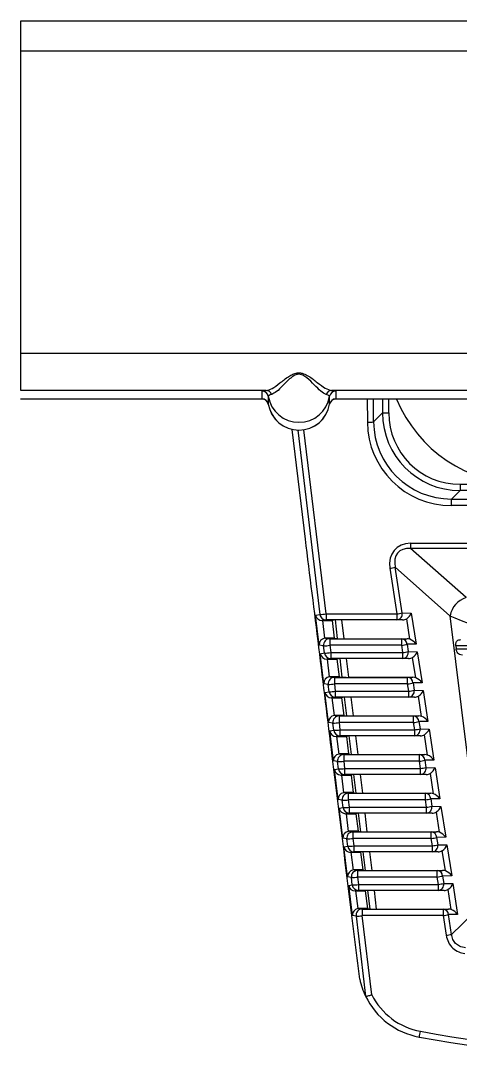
# Model space of a CAD drawing. Extents: x 7 to 135, y 1 to 99.
# Drawn here: x 56.149 to 56.855, y 40.205 to 41.873 of the extents above; entities that cross this region are included whole.
import ezdxf

# ---------------------------------------------------------------- set-up
doc = ezdxf.new("R2010")
doc.units = 0
doc.header["$MEASUREMENT"] = 0
doc.layers.add('OBJECT', color=7, linetype='CONTINUOUS')

msp = doc.modelspace()

# ---------------------------------------------------------------- linework, layer by layer
at = {"layer": 'OBJECT'}
for p, q in [((56.1495, 41.873), (58.2431, 41.873)), ((56.1495, 41.824), (56.1495, 41.873)), ((56.1495, 41.3396), (56.1495, 41.824)), ((58.2431, 41.824), (56.1495, 41.824)), ((56.1495, 41.2796), (56.1495, 41.3396)), ((56.1495, 41.3396), (58.2431, 41.3396)), ((56.5438, 41.2796), (56.1495, 41.2796)), ((56.5371, 41.2787), (56.5438, 41.2796)), ((56.5371, 41.2662), (56.5371, 41.2787)), ((56.547, 41.2703), (56.547, 41.2579)), ((56.6456, 41.2579), (56.6456, 41.2703)), ((57.1438, 41.2796), (56.6488, 41.2796)), ((56.6554, 41.2787), (56.6554, 41.2662)), ((56.5371, 41.2659), (56.149, 41.2659)), ((56.5371, 41.2659), (56.5371, 41.2662)), ((56.547, 41.2579), (56.547, 41.2576)), ((56.6455, 41.2576), (56.6456, 41.2579)), ((56.6554, 41.2662), (56.6554, 41.2659)), ((57.1371, 41.2659), (56.6554, 41.2659)), ((56.7061, 41.2659), (56.7063, 41.2289)), ((56.7162, 41.2294), (56.716, 41.2659)), ((56.7306, 41.2659), (56.7306, 41.2437)), ((56.7405, 41.2437), (56.7405, 41.2659)), ((56.7306, 41.2437), (56.7162, 41.2294)), ((56.7306, 41.2437), (56.7405, 41.2437)), ((56.6068, 41.0414), (56.5852, 41.2173)), ((56.6398, 40.9212), (56.6043, 41.2167)), ((56.5944, 41.2161), (56.6299, 40.9205)), ((56.8414, 41.1055), (56.8551, 41.1192)), ((56.8551, 41.1292), (56.8551, 41.1192)), ((56.8551, 41.1292), (57.5376, 41.1292)), ((57.5376, 41.1192), (56.8551, 41.1192)), ((56.8414, 41.095), (56.8414, 41.1055)), ((56.8414, 41.1055), (57.5514, 41.1055)), ((57.5514, 41.095), (56.8414, 41.095)), ((56.7754, 41.0345), (57.6173, 41.0345)), ((56.7754, 41.0345), (56.7754, 41.0264)), ((57.6173, 41.0264), (56.7754, 41.0264)), ((56.8647, 40.9473), (56.7754, 41.0264)), ((56.7424, 40.9944), (56.7536, 40.9212)), ((56.7622, 40.9228), (56.751, 40.996)), ((56.751, 40.996), (56.8389, 40.9182)), ((56.6229, 40.9193), (56.6299, 40.9205)), ((56.6288, 40.8712), (56.6229, 40.9193)), ((56.6398, 40.9212), (56.7536, 40.9212)), ((56.6398, 40.9212), (56.6398, 40.9117)), ((56.7536, 40.9212), (56.7536, 40.9117)), ((56.7622, 40.9228), (56.7768, 40.9226)), ((56.7768, 40.9226), (56.7845, 40.8726)), ((56.8389, 40.9182), (56.8953, 40.4594)), ((56.6398, 40.9117), (56.6333, 40.9106)), ((56.634, 40.9106), (56.6496, 40.9106)), ((56.634, 40.9106), (56.6375, 40.8822)), ((56.7536, 40.9117), (56.6398, 40.9117)), ((56.6548, 40.9115), (56.6496, 40.9106)), ((56.6496, 40.9106), (56.6531, 40.8824)), ((56.6584, 40.8815), (56.6548, 40.9115)), ((56.7627, 40.9116), (56.6648, 40.9116)), ((56.6648, 40.9116), (56.6684, 40.8814)), ((56.7627, 40.9116), (56.7536, 40.9117)), ((56.7744, 40.8806), (56.7694, 40.9134)), ((56.6359, 40.8701), (56.6288, 40.8712)), ((56.6373, 40.8585), (56.6359, 40.8701)), ((56.6392, 40.8824), (56.6459, 40.8813)), ((56.6531, 40.8824), (56.6392, 40.8824)), ((56.6459, 40.8813), (56.6459, 40.8708)), ((56.6459, 40.8813), (56.7614, 40.8813)), ((56.7614, 40.8708), (56.6459, 40.8708)), ((56.6459, 40.8708), (56.6473, 40.8592)), ((56.6531, 40.8824), (56.6584, 40.8815)), ((56.6684, 40.8814), (56.7698, 40.8814)), ((56.7614, 40.8813), (56.7698, 40.8814)), ((56.7614, 40.8708), (56.7614, 40.8813)), ((56.7631, 40.8592), (56.7614, 40.8708)), ((56.7845, 40.8726), (56.77, 40.8724)), ((56.77, 40.8724), (56.7717, 40.8607)), ((56.8481, 40.8699), (56.8487, 40.8651)), ((57.5446, 40.8699), (56.8481, 40.8699)), ((56.6305, 40.8573), (56.6373, 40.8585)), ((56.6364, 40.8092), (56.6305, 40.8573)), ((56.6473, 40.8497), (56.6409, 40.8486)), ((56.6473, 40.8592), (56.7631, 40.8592)), ((56.6473, 40.8592), (56.6473, 40.8497)), ((56.7631, 40.8497), (56.6473, 40.8497)), ((56.6623, 40.8495), (56.6572, 40.8486)), ((56.6659, 40.8195), (56.6623, 40.8495)), ((56.7723, 40.8496), (56.6723, 40.8496)), ((56.6723, 40.8496), (56.6759, 40.8195)), ((56.7631, 40.8497), (56.7631, 40.8592)), ((56.7723, 40.8496), (56.7631, 40.8497)), ((56.7717, 40.8607), (56.7863, 40.8605)), ((56.7839, 40.8186), (56.7789, 40.8514)), ((56.7863, 40.8605), (56.794, 40.8106)), ((56.8487, 40.8651), (57.544, 40.8651)), ((56.6416, 40.8486), (56.6572, 40.8486)), ((56.6416, 40.8486), (56.6451, 40.8202)), ((56.6572, 40.8486), (56.6607, 40.8204)), ((56.6468, 40.8204), (56.6533, 40.8193)), ((56.6607, 40.8204), (56.6468, 40.8204)), ((56.6533, 40.8193), (56.6533, 40.8088)), ((56.6533, 40.8193), (56.7709, 40.8193)), ((56.6607, 40.8204), (56.6659, 40.8195)), ((56.6759, 40.8195), (56.7793, 40.8195)), ((56.7709, 40.8193), (56.7793, 40.8195)), ((56.7709, 40.8088), (56.7709, 40.8193)), ((56.6434, 40.8081), (56.6364, 40.8092)), ((56.6448, 40.7964), (56.6434, 40.8081)), ((56.7709, 40.8088), (56.6533, 40.8088)), ((56.6533, 40.8088), (56.6547, 40.7971)), ((56.7727, 40.7971), (56.7709, 40.8088)), ((56.794, 40.8106), (56.7795, 40.8104)), ((56.7795, 40.8104), (56.7813, 40.7987)), ((56.6381, 40.7953), (56.6448, 40.7964)), ((56.644, 40.7472), (56.6381, 40.7953)), ((56.6547, 40.7877), (56.6485, 40.7866)), ((56.6492, 40.7866), (56.6648, 40.7866)), ((56.6492, 40.7866), (56.6527, 40.7582)), ((56.6547, 40.7971), (56.7727, 40.7971)), ((56.6547, 40.7971), (56.6547, 40.7877)), ((56.7727, 40.7877), (56.6547, 40.7877)), ((56.6697, 40.7874), (56.6648, 40.7866)), ((56.6648, 40.7866), (56.6683, 40.7584)), ((56.6733, 40.7576), (56.6697, 40.7874)), ((56.7818, 40.7875), (56.6797, 40.7875)), ((56.6797, 40.7875), (56.6833, 40.7575)), ((56.7727, 40.7877), (56.7727, 40.7971)), ((56.7818, 40.7875), (56.7727, 40.7877)), ((56.7813, 40.7987), (56.7959, 40.7985)), ((56.7934, 40.7567), (56.7884, 40.7894)), ((56.7959, 40.7985), (56.8035, 40.7486)), ((56.6544, 40.7584), (56.6607, 40.7574)), ((56.6683, 40.7584), (56.6544, 40.7584)), ((56.6607, 40.7574), (56.6607, 40.7468)), ((56.6607, 40.7574), (56.7804, 40.7574)), ((56.6683, 40.7584), (56.6733, 40.7576)), ((56.6833, 40.7575), (56.7889, 40.7575)), ((56.7804, 40.7574), (56.7889, 40.7575)), ((56.7804, 40.7468), (56.7804, 40.7574)), ((56.6508, 40.7461), (56.644, 40.7472)), ((56.6457, 40.7333), (56.6522, 40.7344)), ((56.6516, 40.6852), (56.6457, 40.7333)), ((56.6522, 40.7344), (56.6508, 40.7461)), ((56.7804, 40.7468), (56.6607, 40.7468)), ((56.6607, 40.7468), (56.6621, 40.7351)), ((56.6621, 40.7351), (56.7822, 40.7351)), ((56.6621, 40.7351), (56.6621, 40.7256)), ((56.7822, 40.7351), (56.7804, 40.7468)), ((56.7822, 40.7256), (56.7822, 40.7351)), ((56.8035, 40.7486), (56.789, 40.7484)), ((56.789, 40.7484), (56.7908, 40.7367)), ((56.7908, 40.7367), (56.8054, 40.7365)), ((56.8054, 40.7365), (56.813, 40.6867)), ((56.6621, 40.7256), (56.6561, 40.7246)), ((56.6568, 40.7246), (56.6725, 40.7246)), ((56.6568, 40.7246), (56.6603, 40.6962)), ((56.7822, 40.7256), (56.6621, 40.7256)), ((56.6772, 40.7254), (56.6725, 40.7246)), ((56.6725, 40.7246), (56.6759, 40.6964)), ((56.6808, 40.6956), (56.6772, 40.7254)), ((56.7913, 40.7255), (56.6872, 40.7255)), ((56.6872, 40.7255), (56.6908, 40.6955)), ((56.7913, 40.7255), (56.7822, 40.7256)), ((56.803, 40.6947), (56.7979, 40.7274)), ((56.6583, 40.6842), (56.6516, 40.6852)), ((56.6597, 40.6724), (56.6583, 40.6842)), ((56.6621, 40.6964), (56.6682, 40.6954)), ((56.6759, 40.6964), (56.6621, 40.6964)), ((56.6682, 40.6954), (56.6682, 40.6849)), ((56.6682, 40.6954), (56.7899, 40.6954)), ((56.7899, 40.6849), (56.6682, 40.6849)), ((56.6682, 40.6849), (56.6696, 40.6731)), ((56.6759, 40.6964), (56.6808, 40.6956)), ((56.6908, 40.6955), (56.7984, 40.6955)), ((56.7899, 40.6954), (56.7984, 40.6955)), ((56.7899, 40.6849), (56.7899, 40.6954)), ((56.7917, 40.6731), (56.7899, 40.6849)), ((56.813, 40.6867), (56.7985, 40.6864)), ((56.7985, 40.6864), (56.8003, 40.6747)), ((56.6533, 40.6713), (56.6597, 40.6724)), ((56.6592, 40.6232), (56.6533, 40.6713)), ((56.6696, 40.6731), (56.7917, 40.6731)), ((56.6696, 40.6731), (56.6696, 40.6636)), ((56.7917, 40.6636), (56.7917, 40.6731)), ((56.8003, 40.6747), (56.8149, 40.6744)), ((56.8149, 40.6744), (56.8225, 40.6247)), ((56.6696, 40.6636), (56.6637, 40.6626)), ((56.6644, 40.6626), (56.6801, 40.6626)), ((56.6644, 40.6626), (56.6679, 40.6342)), ((56.7917, 40.6636), (56.6696, 40.6636)), ((56.6846, 40.6634), (56.6801, 40.6626)), ((56.6801, 40.6626), (56.6835, 40.6344)), ((56.6882, 40.6336), (56.6846, 40.6634)), ((56.8008, 40.6635), (56.6946, 40.6635)), ((56.6946, 40.6635), (56.6982, 40.6335)), ((56.8008, 40.6635), (56.7917, 40.6636)), ((56.8125, 40.6327), (56.8075, 40.6653)), ((56.6697, 40.6344), (56.6756, 40.6334)), ((56.6835, 40.6344), (56.6697, 40.6344)), ((56.6756, 40.6334), (56.6756, 40.6229)), ((56.6756, 40.6334), (56.7994, 40.6334)), ((56.6835, 40.6344), (56.6882, 40.6336)), ((56.6982, 40.6335), (56.8079, 40.6335)), ((56.7994, 40.6334), (56.8079, 40.6335)), ((56.7994, 40.6229), (56.7994, 40.6334)), ((56.6657, 40.6222), (56.6592, 40.6232)), ((56.6671, 40.6104), (56.6657, 40.6222)), ((56.7994, 40.6229), (56.6756, 40.6229)), ((56.6756, 40.6229), (56.677, 40.6111)), ((56.8012, 40.6111), (56.7994, 40.6229)), ((56.8225, 40.6247), (56.808, 40.6245)), ((56.808, 40.6245), (56.8098, 40.6126)), ((56.6609, 40.6093), (56.6671, 40.6104)), ((56.6668, 40.5612), (56.6609, 40.6093)), ((56.677, 40.6016), (56.6714, 40.6006)), ((56.6721, 40.6006), (56.6877, 40.6006)), ((56.6721, 40.6006), (56.6755, 40.5722)), ((56.677, 40.6111), (56.8012, 40.6111)), ((56.677, 40.6111), (56.677, 40.6016)), ((56.8012, 40.6016), (56.677, 40.6016)), ((56.6921, 40.6014), (56.6877, 40.6006)), ((56.6877, 40.6006), (56.6912, 40.5724)), ((56.6956, 40.5716), (56.6921, 40.6014)), ((56.8103, 40.6014), (56.702, 40.6014)), ((56.702, 40.6014), (56.7056, 40.5716)), ((56.8012, 40.6016), (56.8012, 40.6111)), ((56.8103, 40.6014), (56.8012, 40.6016)), ((56.8098, 40.6126), (56.8244, 40.6124)), ((56.822, 40.5708), (56.817, 40.6033)), ((56.8244, 40.6124), (56.8321, 40.5627)), ((56.6773, 40.5724), (56.683, 40.5714)), ((56.6912, 40.5724), (56.6773, 40.5724)), ((56.683, 40.5714), (56.683, 40.5609)), ((56.683, 40.5714), (56.8089, 40.5714)), ((56.6912, 40.5724), (56.6956, 40.5716)), ((56.7056, 40.5716), (56.8174, 40.5716)), ((56.8089, 40.5714), (56.8174, 40.5716)), ((56.8089, 40.5609), (56.8089, 40.5714)), ((56.6731, 40.5602), (56.6668, 40.5612)), ((56.6746, 40.5483), (56.6731, 40.5602)), ((56.8089, 40.5609), (56.683, 40.5609)), ((56.683, 40.5609), (56.6845, 40.549)), ((56.8108, 40.549), (56.8089, 40.5609)), ((56.8321, 40.5627), (56.8175, 40.5625)), ((56.8175, 40.5625), (56.8193, 40.5506)), ((56.8193, 40.5506), (56.8339, 40.5504)), ((56.8339, 40.5504), (56.8416, 40.5007)), ((56.6685, 40.5473), (56.6746, 40.5483)), ((56.6744, 40.4992), (56.6685, 40.5473)), ((56.6845, 40.5396), (56.679, 40.5386)), ((56.6797, 40.5386), (56.6953, 40.5386)), ((56.6797, 40.5386), (56.6832, 40.5102)), ((56.6845, 40.549), (56.8108, 40.549)), ((56.6845, 40.549), (56.6845, 40.5396)), ((56.8108, 40.5396), (56.6845, 40.5396)), ((56.6995, 40.5393), (56.6953, 40.5386)), ((56.6953, 40.5386), (56.6988, 40.5104)), ((56.7031, 40.5097), (56.6995, 40.5393)), ((56.8199, 40.5394), (56.7095, 40.5394)), ((56.7095, 40.5394), (56.7131, 40.5096)), ((56.8108, 40.5396), (56.8108, 40.549)), ((56.8199, 40.5394), (56.8108, 40.5396)), ((56.8315, 40.5088), (56.8265, 40.5413)), ((56.6806, 40.4983), (56.6744, 40.4992)), ((56.6849, 40.5104), (56.6905, 40.5095)), ((56.6988, 40.5104), (56.6849, 40.5104)), ((56.6905, 40.5095), (56.6905, 40.4989)), ((56.6905, 40.5095), (56.8184, 40.5095)), ((56.6988, 40.5104), (56.7031, 40.5097)), ((56.7131, 40.5096), (56.8269, 40.5096)), ((56.8184, 40.5095), (56.8269, 40.5096)), ((56.8184, 40.4989), (56.8184, 40.5095)), ((56.8416, 40.5007), (56.827, 40.5005)), ((56.827, 40.5005), (56.8289, 40.4886)), ((56.6762, 40.4853), (56.682, 40.4863)), ((56.6821, 40.4372), (56.6762, 40.4853)), ((56.682, 40.4863), (56.6806, 40.4983)), ((56.8184, 40.4989), (56.6905, 40.4989)), ((56.6905, 40.4989), (56.6919, 40.487)), ((56.6919, 40.487), (56.8203, 40.487)), ((56.6919, 40.487), (56.6919, 40.4775)), ((56.8203, 40.487), (56.8184, 40.4989)), ((56.8203, 40.4775), (56.8203, 40.487)), ((56.8289, 40.4886), (56.8435, 40.4884)), ((56.8435, 40.4884), (56.8511, 40.4388)), ((56.6919, 40.4775), (56.6866, 40.4766)), ((56.6873, 40.4766), (56.7029, 40.4766)), ((56.6873, 40.4766), (56.6908, 40.4482)), ((56.8203, 40.4775), (56.6919, 40.4775)), ((56.7069, 40.4773), (56.7029, 40.4766)), ((56.7029, 40.4766), (56.7064, 40.4484)), ((56.7105, 40.4477), (56.7069, 40.4773)), ((56.8294, 40.4774), (56.7169, 40.4774)), ((56.7169, 40.4774), (56.7205, 40.4476)), ((56.8294, 40.4774), (56.8203, 40.4775)), ((56.841, 40.4468), (56.836, 40.4792)), ((56.8953, 40.4594), (56.8414, 40.407)), ((56.688, 40.4363), (56.6821, 40.4372)), ((56.688, 40.4363), (56.7034, 40.3076)), ((56.6925, 40.4484), (56.6979, 40.4475)), ((56.7064, 40.4484), (56.6925, 40.4484)), ((56.6979, 40.4475), (56.828, 40.4475)), ((56.6979, 40.4475), (56.6979, 40.437)), ((56.7132, 40.31), (56.6979, 40.437)), ((56.828, 40.437), (56.6979, 40.437)), ((56.7064, 40.4484), (56.7105, 40.4477)), ((56.7205, 40.4476), (56.8364, 40.4476)), ((56.828, 40.4475), (56.8364, 40.4476)), ((56.828, 40.4475), (56.828, 40.437)), ((56.828, 40.437), (56.8328, 40.4054)), ((56.8511, 40.4388), (56.8365, 40.4386)), ((56.8414, 40.407), (56.8365, 40.4386)), ((56.7034, 40.3076), (56.7034, 40.3076))]:
    msp.add_line(p, q, dxfattribs=at)
at = {"layer": 'OBJECT', "flags": 128}
msp.add_lwpolyline([(56.8389, 40.9182), (56.8468, 40.9149), (56.8567, 40.9108), (56.8682, 40.9061), (56.8809, 40.9008), (56.8941, 40.8954)], dxfattribs=at)
at = {"layer": 'OBJECT'}
for centre, radius, start, end in [((56.5371, 41.2687), 0.01, 9.5971, 90.0058), ((56.5435, 41.2701), 0.00955, 20.216, 88.7428), ((56.5963, 41.2787), 0.05, 189.6016, 350.3984), ((56.649, 41.2701), 0.00955, 91.2572, 159.784), ((56.6554, 41.2687), 0.01, 89.9955, 170.4016), ((56.5371, 41.2562), 0.01, 9.6002, 90.0027), ((56.5963, 41.2662), 0.05, 189.6012, 350.3988), ((56.5963, 41.2661), 0.05, 189.7317, 350.2565), ((56.6554, 41.2562), 0.01, 89.9986, 170.3985), ((56.9564, 41.35), 0.22, 202.4706, 270), ((56.7082, 41.2867), 0.0579, 268.0846, 277.9764), ((56.7261, 41.107), 0.1138, 278.2322, 282.6348), ((56.8758, 40.9116), 0.0374, 107.1842, 169.8155), ((56.6311, 40.9742), 0.0537, 268.6717, 279.2882), ((56.6398, 40.9217), 0.01, 186.9753, 269.9378), ((56.7374, 41.0336), 0.1136, 278.2282, 282.6388), ((56.7527, 40.9213), 0.0096, 275.3125, 8.9544), ((56.6459, 40.8713), 0.01, 90.0792, 186.988), ((56.6372, 40.9238), 0.0537, 268.6717, 279.2881), ((56.7607, 40.872), 0.00928, 1.9187, 85.8039), ((56.7452, 40.9829), 0.1133, 278.2226, 282.6447), ((56.6386, 40.9122), 0.0538, 268.6789, 279.2845), ((56.6473, 40.8597), 0.01, 186.9763, 269.9369), ((56.7469, 40.9715), 0.1135, 278.2258, 282.6374), ((56.7623, 40.8593), 0.0096, 275.3146, 8.9523), ((56.6533, 40.8093), 0.01, 90.0784, 186.9889), ((56.7702, 40.8101), 0.00928, 1.9169, 85.8058), ((56.6446, 40.8618), 0.0537, 268.6717, 279.2881), ((56.7547, 40.9211), 0.1134, 278.2255, 282.6418), ((56.646, 40.8501), 0.0537, 268.6717, 279.2881), ((56.6547, 40.7977), 0.01, 186.9762, 269.9378), ((56.7564, 40.9095), 0.1136, 278.2282, 282.6388), ((56.7718, 40.7972), 0.0096, 275.313, 8.9538), ((56.6607, 40.7474), 0.01, 90.0769, 186.9904), ((56.7797, 40.7481), 0.00928, 1.9163, 85.8074), ((56.6521, 40.7998), 0.0537, 268.6717, 279.2881), ((56.6535, 40.7882), 0.0538, 268.6788, 279.2844), ((56.6621, 40.7356), 0.01, 186.9763, 269.9377), ((56.7641, 40.8594), 0.1138, 278.2326, 282.6344), ((56.7659, 40.8475), 0.1135, 278.2258, 282.6374), ((56.7813, 40.7352), 0.0096, 275.3146, 8.9523), ((56.6682, 40.6854), 0.01, 90.0764, 186.9909), ((56.6595, 40.7379), 0.0538, 268.6788, 279.2844), ((56.7892, 40.6861), 0.00928, 1.9157, 85.8079), ((56.7737, 40.7972), 0.1136, 278.2262, 282.637), ((56.6609, 40.7261), 0.0537, 268.672, 279.2879), ((56.6696, 40.6736), 0.01, 186.9753, 269.9386), ((56.7755, 40.7855), 0.1136, 278.2282, 282.6388), ((56.7908, 40.6732), 0.0096, 275.3134, 8.9535), ((56.6756, 40.6234), 0.01, 90.0792, 186.988), ((56.7987, 40.6242), 0.00928, 1.9178, 85.8058), ((56.6669, 40.6759), 0.0537, 268.6717, 279.2881), ((56.7832, 40.735), 0.1133, 278.2227, 282.6443), ((56.6684, 40.6641), 0.0538, 268.6789, 279.2845), ((56.677, 40.6116), 0.01, 186.9763, 269.9369), ((56.785, 40.7234), 0.1136, 278.2262, 282.637), ((56.8003, 40.6111), 0.0096, 275.3159, 8.951), ((56.6831, 40.5614), 0.01, 90.0769, 186.9904), ((56.8083, 40.5622), 0.00928, 1.9157, 85.8079), ((56.6744, 40.6139), 0.0537, 268.6717, 279.2881), ((56.7927, 40.6733), 0.1136, 278.2282, 282.6388), ((56.7945, 40.6614), 0.1136, 278.2281, 282.6392), ((56.8099, 40.5491), 0.0096, 275.3135, 8.9543), ((56.6758, 40.602), 0.0537, 268.6717, 279.2881), ((56.6845, 40.5495), 0.01, 186.9767, 269.9373), ((56.6905, 40.4995), 0.01, 90.0769, 186.9904), ((56.8178, 40.5002), 0.00928, 1.9157, 85.8079), ((56.8022, 40.6113), 0.1135, 278.2258, 282.6374), ((56.6818, 40.552), 0.0537, 268.6762, 279.287), ((56.6832, 40.54), 0.0538, 268.6788, 279.2844), ((56.6919, 40.4875), 0.01, 186.9763, 269.9377), ((56.804, 40.5994), 0.1135, 278.2258, 282.6377), ((56.8194, 40.4871), 0.0096, 275.3151, 8.9527), ((56.6979, 40.4375), 0.01, 90.0764, 186.9909), ((56.6892, 40.49), 0.0538, 268.6788, 279.2844), ((56.8273, 40.4382), 0.00928, 1.9157, 85.8079), ((56.8117, 40.5493), 0.1135, 278.2258, 282.6374), ((56.8166, 40.5177), 0.1135, 278.2258, 282.6377), ((56.8113, 40.3601), 0.12, 192.1071, 205.9218), ((56.8113, 40.3601), 0.12, 205.9218, 259.5863), ((56.8113, 40.3596), 0.11, 206.7863, 259.5863), ((56.5515, 40.2931), 0.2436, 347.8952, 350.1259), ((57.1964, 42.4545), 2.24, 259.5863, 280.4137), ((57.1964, 42.455), 2.25, 259.5863, 280.4137)]:
    msp.add_arc(centre, radius, start, end, dxfattribs=at)
for centre, major_axis, ratio, start_param, end_param in [((56.856, 41.2446), (0.089, 0.089), 0.993631, 2.359993, 3.923193), ((56.856, 41.2446), (-0.0819, -0.0819), 0.992433, 5.501585, 7.064785), ((56.8418, 41.2299), (0.1299, 0.0387), 0.994537, 2.858136, 4.421336), ((56.8418, 41.2304), (0.1188, 0.0407), 0.993756, 2.817752, 4.380952), ((56.7901, 40.9869), (0.0395, -0.0379), 0.729911, 2.491467, 3.902993), ((56.7901, 40.9874), (0.0343, -0.0324), 0.634863, 2.486313, 3.897839), ((56.6328, 40.9205), (0.00821, -0.00613), 0.948914, 3.930724, 5.379061), ((56.7682, 40.9215), (0.00769, 0.00883), 0.591833, 4.240523, 5.294934), ((56.634, 40.9105), (0.0101, 0), 0.008662, 1.57186, 1.64196), ((56.6649, 40.9115), (0.0101, 0), 0.00868, 1.578121, 3.090203), ((56.7624, 40.9216), (0.0115, -0.0012), 0.861198, 4.83308, 5.450813), ((56.6387, 40.8725), (0.00734, 0.00707), 0.946913, 0.952763, 2.471199), ((56.6392, 40.8724), (-0.00989, 0.0016), 0.998514, 4.873219, 5.047119), ((56.6685, 40.8815), (0.0101, 0), 0.008673, 3.195065, 4.707147), ((56.7701, 40.8714), (0.0115, -0.0009), 0.862782, 1.251345, 1.657606), ((56.7759, 40.8715), (0.00979, -0.00828), 0.557988, 1.093963, 2.148375), ((56.6404, 40.8585), (0.00821, -0.00613), 0.948914, 3.930724, 5.379061), ((56.6723, 40.8495), (0.0101, 0), 0.00868, 1.578121, 3.090203), ((56.7719, 40.8596), (0.0115, -0.0012), 0.861198, 4.83308, 5.450813), ((56.7777, 40.8595), (0.00769, 0.00883), 0.591833, 4.240523, 5.294934), ((56.6416, 40.8485), (0.0101, 0), 0.008662, 1.57186, 1.64196), ((56.6463, 40.8105), (0.00734, 0.00707), 0.946913, 0.952763, 2.471199), ((56.6468, 40.8104), (-0.00989, 0.0016), 0.998514, 4.873219, 5.047119), ((56.6759, 40.8195), (0.0101, 0), 0.008673, 3.195065, 4.707147), ((56.7796, 40.8095), (0.0115, -0.0009), 0.862782, 1.251345, 1.657606), ((56.7854, 40.8095), (0.00979, -0.00828), 0.557988, 1.093963, 2.148375), ((56.648, 40.7965), (0.00821, -0.00613), 0.948914, 3.930724, 5.379061), ((56.6492, 40.7865), (0.0101, 0), 0.008662, 1.57186, 1.64196), ((56.6798, 40.7874), (0.0101, 0), 0.00868, 1.578121, 3.090203), ((56.7814, 40.7975), (0.0115, -0.0012), 0.861198, 4.83308, 5.450813), ((56.7873, 40.7974), (0.00769, 0.00883), 0.591833, 4.240523, 5.294934), ((56.6539, 40.7485), (0.00734, 0.00707), 0.946913, 0.952763, 2.471199), ((56.6544, 40.7484), (-0.00989, 0.0016), 0.998514, 4.873219, 5.047119), ((56.6834, 40.7576), (0.0101, 0), 0.008673, 3.195065, 4.707147), ((56.7891, 40.7475), (0.0115, -0.0009), 0.862782, 1.251345, 1.657606), ((56.7949, 40.7476), (0.00979, -0.00828), 0.557988, 1.093963, 2.148375), ((56.6556, 40.7345), (0.00821, -0.00613), 0.948914, 3.930724, 5.379061), ((56.7968, 40.7354), (0.00769, 0.00883), 0.591833, 4.240523, 5.294934), ((56.6568, 40.7245), (0.0101, 0), 0.008662, 1.57186, 1.64196), ((56.6872, 40.7254), (0.0101, 0), 0.00868, 1.578121, 3.090203), ((56.7909, 40.7355), (0.0115, -0.0012), 0.861198, 4.83308, 5.450813), ((56.6615, 40.6865), (0.00734, 0.00707), 0.946913, 0.952763, 2.471199), ((56.6621, 40.6864), (-0.00989, 0.0016), 0.998514, 4.873219, 5.047119), ((56.6908, 40.6956), (0.0101, 0), 0.008673, 3.195065, 4.707147), ((56.7986, 40.6855), (0.0115, -0.0009), 0.862782, 1.251345, 1.657606), ((56.8044, 40.6856), (0.00979, -0.00828), 0.557988, 1.093963, 2.148375), ((56.6632, 40.6725), (0.00821, -0.00613), 0.948914, 3.930724, 5.379061), ((56.8063, 40.6734), (0.00769, 0.00883), 0.591833, 4.240523, 5.294934), ((56.6645, 40.6625), (0.0101, 0), 0.008662, 1.57186, 1.64196), ((56.6947, 40.6634), (0.0101, 0), 0.00868, 1.578121, 3.090203), ((56.8005, 40.6735), (0.0115, -0.0012), 0.861198, 4.83308, 5.450813), ((56.6691, 40.6245), (0.00734, 0.00707), 0.946913, 0.952763, 2.471199), ((56.6697, 40.6244), (-0.00989, 0.0016), 0.998514, 4.873219, 5.047119), ((56.6982, 40.6336), (0.0101, 0), 0.008673, 3.195065, 4.707147), ((56.8081, 40.6235), (0.0115, -0.0009), 0.862782, 1.251345, 1.657606), ((56.8139, 40.6236), (0.00979, -0.00828), 0.557988, 1.093963, 2.148375), ((56.6708, 40.6105), (0.00821, -0.00613), 0.948914, 3.930724, 5.379061), ((56.6721, 40.6005), (0.0101, 0), 0.008662, 1.57186, 1.64196), ((56.7021, 40.6014), (0.0101, 0), 0.00868, 1.578121, 3.090203), ((56.81, 40.6114), (0.0115, -0.0012), 0.861198, 4.83308, 5.450813), ((56.8158, 40.6114), (0.00769, 0.00883), 0.591833, 4.240523, 5.294934), ((56.6767, 40.5625), (0.00734, 0.00707), 0.946913, 0.952763, 2.471199), ((56.6773, 40.5624), (-0.00989, 0.0016), 0.998514, 4.873219, 5.047119), ((56.7057, 40.5717), (0.0101, 0), 0.008673, 3.195065, 4.707147), ((56.8176, 40.5616), (0.0115, -0.0009), 0.862782, 1.251345, 1.657606), ((56.8235, 40.5617), (0.00979, -0.00828), 0.557988, 1.093963, 2.148375), ((56.8253, 40.5493), (0.00769, 0.00883), 0.591833, 4.240523, 5.294934), ((56.6785, 40.5485), (0.00821, -0.00613), 0.948914, 3.930724, 5.379061), ((56.6797, 40.5385), (0.0101, 0), 0.008662, 1.57186, 1.64196), ((56.7096, 40.5393), (0.0101, 0), 0.00868, 1.578121, 3.090203), ((56.8195, 40.5494), (0.0115, -0.0012), 0.861198, 4.83308, 5.450813), ((56.6844, 40.5005), (0.00734, 0.00707), 0.946913, 0.952763, 2.471199), ((56.6849, 40.5004), (-0.00989, 0.0016), 0.998514, 4.873219, 5.047119), ((56.7131, 40.5097), (0.0101, 0), 0.008673, 3.195065, 4.707147), ((56.8272, 40.4996), (0.0115, -0.0009), 0.862782, 1.251345, 1.657606), ((56.833, 40.4997), (0.00979, -0.00828), 0.557988, 1.093963, 2.148375), ((56.6861, 40.4865), (0.00821, -0.00613), 0.948914, 3.930724, 5.379061), ((56.8349, 40.4873), (0.00769, 0.00883), 0.591833, 4.240523, 5.294934), ((56.6873, 40.4765), (0.0101, 0), 0.008662, 1.57186, 1.64196), ((56.717, 40.4773), (0.0101, 0), 0.00868, 1.578121, 3.090203), ((56.829, 40.4874), (0.0115, -0.0012), 0.861198, 4.83308, 5.450813), ((56.692, 40.4385), (0.00734, 0.00707), 0.946913, 0.952763, 2.471199), ((56.6925, 40.4384), (-0.00989, 0.0016), 0.998514, 4.873219, 5.047119), ((56.7206, 40.4477), (0.0101, 0), 0.008673, 3.195065, 4.707147), ((56.8367, 40.4376), (0.0115, -0.0009), 0.862782, 1.251345, 1.657606), ((56.8425, 40.4377), (0.00979, -0.00828), 0.557988, 1.093963, 2.148375)]:
    msp.add_ellipse(centre, major_axis=major_axis, ratio=ratio, start_param=start_param, end_param=end_param, dxfattribs=at)
for points, knots in [([(56.5438, 41.2796), (56.5467, 41.2804), (56.5528, 41.2819), (56.5651, 41.2911), (56.5764, 41.3003), (56.5863, 41.3059), (56.5927, 41.308), (56.5987, 41.3081), (56.6051, 41.3065), (56.6148, 41.3013), (56.6265, 41.2919), (56.6392, 41.2822), (56.6455, 41.2805), (56.6488, 41.2796)], [0, 0, 0, 0, 0.128459, 0.265198, 0.392988, 0.437147, 0.483316, 0.514866, 0.545911, 0.602368, 0.724257, 0.859505, 1, 1, 1, 1]), ([(56.64, 41.2734), (56.6373, 41.2747), (56.6321, 41.2773), (56.6216, 41.288), (56.612, 41.2982), (56.6038, 41.304), (56.5984, 41.3058), (56.5934, 41.3058), (56.59, 41.3044), (56.5864, 41.3023), (56.5795, 41.2972), (56.5701, 41.2872), (56.5599, 41.2769), (56.5549, 41.2745), (56.5525, 41.2734)], [0, 0, 0, 0, 0.147739, 0.286547, 0.407209, 0.459794, 0.487158, 0.514362, 0.551097, 0.555602, 0.597246, 0.724145, 0.86479, 1, 1, 1, 1]), ([(56.5525, 41.2734), (56.551, 41.2729), (56.547, 41.2715), (56.547, 41.2708), (56.547, 41.2703)], [0, 0, 0, 0, 0.382887, 1, 1, 1, 1]), ([(56.6456, 41.2703), (56.6456, 41.2705), (56.6456, 41.271), (56.6423, 41.2724), (56.64, 41.2734)], [0, 0, 0, 0, 0.318593, 1, 1, 1, 1]), ([(56.6488, 41.2796), (56.6515, 41.2794), (56.6554, 41.2791), (56.6554, 41.2788), (56.6554, 41.2787)], [0, 0, 0, 0, 0.6904, 1, 1, 1, 1]), ([(56.547, 41.2576), (56.5469, 41.2578), (56.5467, 41.2591), (56.5457, 41.2614), (56.5435, 41.2639), (56.5405, 41.2656), (56.5383, 41.2658), (56.5371, 41.2659)], [0, 0, 0, 0, 0.047802, 0.277776, 0.51853, 0.759259, 1, 1, 1, 1]), ([(56.6554, 41.2659), (56.6543, 41.2658), (56.652, 41.2656), (56.649, 41.2639), (56.6468, 41.2614), (56.6458, 41.2591), (56.6456, 41.2578), (56.6455, 41.2576)], [0, 0, 0, 0, 0.240741, 0.48147, 0.722224, 0.952198, 1, 1, 1, 1]), ([(56.694, 40.3349), (56.6933, 40.3406), (56.6898, 40.369), (56.675, 40.4884), (56.6466, 40.7182), (56.6211, 40.9253), (56.6068, 41.0414)], [0, 0, 0, 0, 0.0241478, 0.1207388, 0.5071031, 1, 1, 1, 1]), ([(56.8481, 40.8699), (56.8481, 40.8708), (56.8479, 40.8726), (56.8485, 40.8751), (56.8496, 40.8774), (56.8518, 40.8792), (56.8541, 40.8798), (56.8557, 40.8799), (56.8559, 40.8799)], [0, 0, 0, 0, 0.1503582, 0.3007176, 0.4522286, 0.6589744, 0.9428551, 1, 1, 1, 1]), ([(56.859, 40.8551), (56.8573, 40.8553), (56.8546, 40.8556), (56.8516, 40.858), (56.8499, 40.8607), (56.849, 40.8632), (56.8488, 40.8647), (56.8487, 40.8651)], [0, 0, 0, 0, 0.345931, 0.577483, 0.767325, 0.92801, 1, 1, 1, 1]), ([(56.8328, 40.4054), (56.8337, 40.4016), (56.8356, 40.3939), (56.843, 40.3847), (56.8523, 40.3785), (56.8592, 40.3769), (56.8625, 40.3762)], [0, 0, 0, 0, 0.261879, 0.524405, 0.776419, 1, 1, 1, 1]), ([(56.8639, 40.3852), (56.8606, 40.3859), (56.8547, 40.387), (56.8477, 40.3922), (56.843, 40.3989), (56.8419, 40.4042), (56.8414, 40.407)], [0, 0, 0, 0, 0.295335, 0.524718, 0.754461, 1, 1, 1, 1]), ([(56.7034, 40.3076), (56.7036, 40.3076), (56.704, 40.3076), (56.7058, 40.3079), (56.7083, 40.3086), (56.7109, 40.3093), (56.7125, 40.3098), (56.7131, 40.31), (56.7132, 40.31)], [0, 0, 0, 0, 0.21929, 0.438496, 0.659236, 0.882987, 0.985832, 1, 1, 1, 1])]:
    msp.add_open_spline(points, degree=3, knots=knots, dxfattribs=at)

doc.saveas('drawing.dxf')
